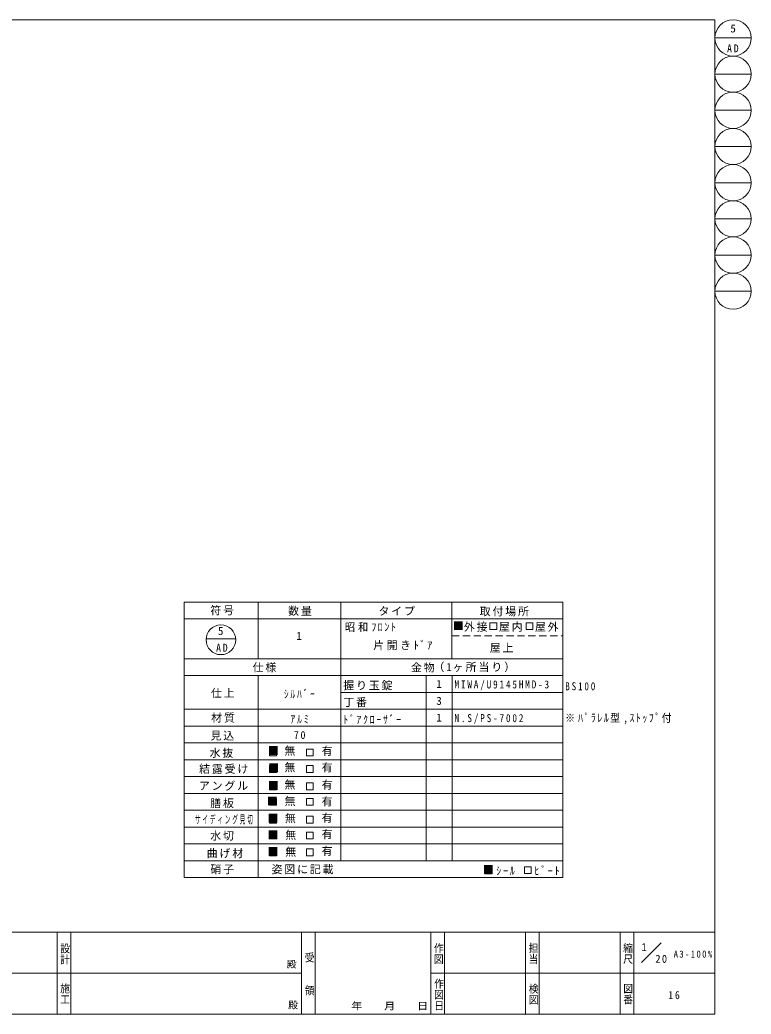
# Model space of a CAD drawing. Units: millimetres at full size, sheet at 1:2, with parts at other scales. Extents: x -822 to 1661, y -1752 to -1205.
# Drawn here: x -421 to -19, y -1752 to -1205 of the extents above; entities that cross this region are included whole.
import ezdxf
from ezdxf.enums import TextEntityAlignment as Align

# ---------------------------------------------------------------- set-up
doc = ezdxf.new("R2010")
doc.units = ezdxf.units.MM
doc.header["$LTSCALE"] = 2
doc.linetypes.add('DASHED2', pattern=[3, 2, -1])
doc.layers.add('1-8_kanamono', color=5, linetype='Continuous', lineweight=9)
doc.layers.add('F-E', color=5, linetype='Continuous', lineweight=9)
doc.layers.add('F-7', color=7, linetype='Continuous')
doc.styles.add('@ＭＳ ゴシック', font='')
doc.styles.add('ＭＳ ゴシック', font='')
doc.styles.get('@ＭＳ ゴシック').set_extended_font_data('@MS Gothic')
doc.styles.get('ＭＳ ゴシック').set_extended_font_data('MS Gothic')

msp = doc.modelspace()

# ---------------------------------------------------------------- linework, layer by layer
at = {"layer": '1-8_kanamono'}
for p, q in [((-122.062, -1525.363), (-330.122, -1525.363)), ((-330.122, -1525.363), (-330.122, -1676.732)), ((-289.575, -1525.363), (-289.575, -1556.519)), ((-244.04, -1667.485), (-244.04, -1525.363)), ((-183.051, -1525.363), (-183.051, -1556.519)), ((-122.062, -1676.732), (-122.062, -1525.363)), ((-122.062, -1534.61), (-330.122, -1534.61)), ((-318.144, -1545.509), (-301.872, -1545.509)), ((-122.062, -1556.519), (-330.122, -1556.519)), ((-122.062, -1565.766), (-330.122, -1565.766)), ((-289.575, -1565.766), (-289.575, -1676.732)), ((-197.107, -1667.485), (-197.107, -1565.766)), ((-182.924, -1667.485), (-182.924, -1565.766)), ((-122.062, -1575.013), (-244.04, -1575.013)), ((-122.062, -1584.261), (-330.122, -1584.261)), ((-122.062, -1593.508), (-330.122, -1593.508)), ((-122.062, -1602.755), (-330.122, -1602.755)), ((-122.062, -1612.002), (-330.122, -1612.002)), ((-122.062, -1621.249), (-330.122, -1621.249)), ((-122.062, -1630.496), (-330.122, -1630.496)), ((-122.062, -1639.743), (-330.122, -1639.743)), ((-122.062, -1648.991), (-330.122, -1648.991)), ((-122.062, -1658.238), (-330.122, -1658.238)), ((-122.062, -1667.485), (-330.122, -1667.485)), ((-330.122, -1676.732), (-122.062, -1676.732))]:
    msp.add_line(p, q, dxfattribs=at)
at = {"layer": '1-8_kanamono', "linetype": 'DASHED2'}
for p, q in [((-183.051, -1543.858), (-122.062, -1543.858)), ((-330.122, -1676.732), (-122.062, -1676.732))]:
    msp.add_line(p, q, dxfattribs=at)
at = {"layer": '1-8_kanamono'}
for points in [[(-181.35, -1540.484), (-177.6, -1540.484), (-177.6, -1536.734), (-181.35, -1536.734)], [(-162.106, -1540.484), (-158.356, -1540.484), (-158.356, -1536.734), (-162.106, -1536.734)], [(-142.286, -1540.484), (-138.536, -1540.484), (-138.536, -1536.734), (-142.286, -1536.734)], [(-283.284, -1609.854), (-279.534, -1609.854), (-279.534, -1606.104), (-283.284, -1606.104)], [(-263.02, -1609.854), (-259.27, -1609.854), (-259.27, -1606.104), (-263.02, -1606.104)], [(-283.284, -1618.97), (-279.534, -1618.97), (-279.534, -1615.22), (-283.284, -1615.22)], [(-263.02, -1618.97), (-259.27, -1618.97), (-259.27, -1615.22), (-263.02, -1615.22)], [(-283.284, -1628.447), (-279.534, -1628.447), (-279.534, -1624.697), (-283.284, -1624.697)], [(-263.02, -1628.447), (-259.27, -1628.447), (-259.27, -1624.697), (-263.02, -1624.697)], [(-283.284, -1637.019), (-279.534, -1637.019), (-279.534, -1633.269), (-283.284, -1633.269)], [(-263.02, -1637.019), (-259.27, -1637.019), (-259.27, -1633.269), (-263.02, -1633.269)], [(-283.284, -1646.776), (-279.534, -1646.776), (-279.534, -1643.026), (-283.284, -1643.026)], [(-263.02, -1646.776), (-259.27, -1646.776), (-259.27, -1643.026), (-263.02, -1643.026)], [(-283.284, -1655.53), (-279.534, -1655.53), (-279.534, -1651.78), (-283.284, -1651.78)], [(-263.02, -1655.53), (-259.27, -1655.53), (-259.27, -1651.78), (-263.02, -1651.78)], [(-283.284, -1664.776), (-279.534, -1664.776), (-279.534, -1661.026), (-283.284, -1661.026)], [(-263.02, -1664.776), (-259.27, -1664.776), (-259.27, -1661.026), (-263.02, -1661.026)], [(-164.972, -1674.692), (-161.222, -1674.692), (-161.222, -1670.942), (-164.972, -1670.942)], [(-143.196, -1674.503), (-139.446, -1674.503), (-139.446, -1670.753), (-143.196, -1670.753)]]:
    msp.add_lwpolyline(points, close=True, dxfattribs=at)
msp.add_circle((-310.008, -1546.094), 8.157, dxfattribs=at)
at = {"layer": 'F-E'}
for p, q in [((-822.442, -1205.448), (-38.442, -1205.448)), ((-38.442, -1205.448), (-38.442, -1751.772)), ((-38.442, -1215.388), (-18.562, -1215.388)), ((-38.442, -1235.268), (-18.562, -1235.268)), ((-38.442, -1255.148), (-18.562, -1255.148)), ((-38.442, -1275.028), (-18.562, -1275.028)), ((-38.442, -1294.908), (-18.562, -1294.908)), ((-38.442, -1314.788), (-18.562, -1314.788)), ((-38.442, -1334.668), (-18.562, -1334.668)), ((-38.442, -1354.548), (-18.562, -1354.548)), ((-531.342, -1706.772), (-399.992, -1706.772)), ((-399.992, -1706.772), (-265.642, -1706.772)), ((-265.642, -1706.772), (-90.508, -1706.772)), ((-258.142, -1706.772), (-258.142, -1751.772)), ((-194.642, -1706.772), (-194.642, -1751.772)), ((-187.142, -1706.772), (-187.142, -1751.772)), ((-142.575, -1706.772), (-142.575, -1751.772)), ((-135.075, -1706.772), (-135.075, -1751.772)), ((-90.508, -1706.772), (-38.442, -1706.772)), ((-68.015, -1712.655), (-78.749, -1723.39)), ((-399.992, -1729.272), (-531.342, -1729.272)), ((-265.642, -1729.272), (-399.992, -1729.272)), ((-194.642, -1729.272), (-90.508, -1729.272)), ((-90.508, -1729.272), (-38.442, -1729.272)), ((-38.442, -1751.772), (-822.442, -1751.772))]:
    msp.add_line(p, q, dxfattribs=at)
for points in [[(-399.992, -1706.772), (-399.992, -1729.272), (-399.992, -1751.772)], [(-392.492, -1706.772), (-392.492, -1729.272), (-392.492, -1751.772)], [(-265.642, -1706.772), (-265.642, -1729.272), (-265.642, -1751.772)], [(-90.508, -1706.772), (-90.508, -1729.272), (-90.508, -1751.772)], [(-83.008, -1706.772), (-83.008, -1729.272), (-83.008, -1751.772)]]:
    msp.add_lwpolyline(points, dxfattribs=at)
for centre in [(-28.502, -1215.388), (-28.502, -1235.268), (-28.502, -1255.148), (-28.502, -1275.028), (-28.502, -1294.908), (-28.502, -1314.788), (-28.502, -1334.668), (-28.502, -1354.548)]:
    msp.add_circle(centre, 9.94, dxfattribs=at)

# ---------------------------------------------------------------- texts
at = {"layer": '1-8_kanamono', "color": 7, "style": 'ＭＳ ゴシック'}
for s, p in [('5', (-311.628, -1544.737)), ('■', (-182.52, -1541.978)), ('1', (-268.51, -1547.456)), ('1', (-191.582, -1573.883)), ('3', (-191.582, -1583.13)), ('1', (-191.582, -1592.377)), ('■', (-284.257, -1610.627)), ('無', (-275.082, -1610.603)), ('有', (-254.656, -1610.702)), ('■', (-284.061, -1620.068)), ('無', (-275.082, -1619.718)), ('有', (-254.656, -1619.817)), ('■', (-284.168, -1629.783)), ('無', (-275.082, -1629.196)), ('有', (-254.656, -1629.295)), ('■', (-284.749, -1638.329)), ('無', (-274.978, -1638.283)), ('有', (-254.656, -1638.502)), ('■', (-284.423, -1647.734)), ('無', (-274.827, -1647.709)), ('有', (-254.656, -1647.49)), ('■', (-284.372, -1656.869)), ('無', (-274.608, -1656.916)), ('有', (-254.656, -1656.477)), ('■', (-284.372, -1666.031)), ('無', (-274.608, -1666.163)), ('有', (-254.656, -1665.724)), ('■', (-166.06, -1675.946))]:
    msp.add_text(s, height=4.399, dxfattribs=at).set_placement(p, align=Align.BOTTOM_LEFT)
at = {"layer": '1-8_kanamono', "color": 7, "char_height": 4.399, "attachment_point": 7, "style": 'ＭＳ ゴシック'}
for s, insert in [('\\T1.17;符号', (-315.803, -1532.618)), ('\\T1.17;数量', (-273.037, -1532.922)), ('\\T1.17;タイプ', (-223.377, -1532.797)), ('\\T1.17;取付場所', (-167.748, -1533.22)), ('\\T1.27;\\W0.95;昭和ﾌﾛﾝﾄ', (-241.937, -1541.792)), ('\\T1.17;外接', (-176.458, -1541.695)), ('\\T1.17;屋内', (-157.214, -1541.695)), ('\\T1.17;屋外', (-137.394, -1541.695)), ('\\T1.36;\\W0.9;AD', (-312.656, -1552.677)), ('\\T1.23;片開きﾄﾞｱ', (-226.279, -1551.813)), ('\\T1.17;屋上', (-162.2, -1553.23)), ('\\T1.17;仕様', (-292.558, -1563.958)), ('\\T1.17;金物', (-205.507, -1564.055)), ('\\T1.18;（1ヶ所当り）', (-193.191, -1563.846)), ('\\T1.17;仕上', (-315.461, -1578.046)), ('\\T1.38;\\W0.85;ｼﾙﾊﾞｰ', (-275.386, -1578.28)), ('\\T1.17;握り玉錠', (-242.731, -1573.883)), ('\\T1.39;\\W0.85;MIWA/U9145HMD-3', (-181.615, -1573.883)), ('\\T1.38;\\W0.85;BS100', (-120.753, -1573.883)), ('\\T1.17;丁番', (-242.731, -1583.13)), ('\\T1.17;材質', (-315.367, -1591.608)), ('\\T1.38;\\W0.9;ｱﾙﾐ', (-271.853, -1592.13)), ('\\T1.39;\\W0.85;ﾄﾞｱｸﾛｰｻﾞｰ', (-242.731, -1592.377)), ('\\T1.39;\\W0.85;N.S/PS-7002', (-181.615, -1592.377)), ('\\T1.31;\\W0.9;※ﾊﾟﾗﾚﾙ型,ｽﾄｯﾌﾟ付', (-120.753, -1592.377)), ('\\T1.17;見込', (-315.722, -1601.475)), ('\\T1.36;\\W0.9;70', (-269.896, -1600.701)), ('\\T1.17;水抜', (-316.218, -1610.976)), ('\\T1.17;結露受け', (-321.991, -1619.756)), ('\\T1.17;アングル', (-322.105, -1628.971)), ('\\T1.17;膳板', (-315.861, -1638.568)), ('\\T1.33;\\W0.5;サイディング見切', (-324.241, -1647.544)), ('\\T1.17;水切', (-315.886, -1656.466)), ('\\T1.17;曲げ材', (-317.797, -1666.102)), ('\\T1.17;硝子', (-315.751, -1674.896)), ('\\T1.17;姿図に記載', (-282.18, -1674.913)), ('\\T1.38;\\W0.9;ｼｰﾙ', (-158.628, -1675.38)), ('\\T1.38;\\W0.9;ﾋﾞｰﾄ', (-137.703, -1675.404))]:
    msp.add_mtext(s, dxfattribs=dict(at, insert=insert))
at = {"layer": 'F-7', "style": 'ＭＳ ゴシック'}
msp.add_text('5', height=4.399, dxfattribs=at).set_placement((-29.945, -1213.681), align=Align.BOTTOM_LEFT)
at = {"layer": 'F-7', "insert": (-31.797, -1223.306), "char_height": 4.399, "attachment_point": 7, "style": 'ＭＳ ゴシック'}
msp.add_mtext('\\T1.36;\\W0.9;AD', dxfattribs=at)
at = {"layer": 'F-E', "color": 7, "style": '@ＭＳ ゴシック', "width": 1.15}
for s, p in [('設計', (-398.854, -1712.575)), ('作図', (-193.449, -1712.431)), ('担当', (-141.373, -1712.347)), ('縮尺', (-89.421, -1712.377)), ('受\u3000\u3000領', (-264.419, -1717.603)), ('施工', (-398.874, -1734.555)), ('作図日', (-193.3, -1731.975)), ('検図', (-141.304, -1734.708)), ('図番', (-89.351, -1734.643))]:
    msp.add_text(s, height=3.849, rotation=270, dxfattribs=at).set_placement(p, align=Align.BOTTOM_LEFT)
at = {"layer": 'F-E', "color": 7, "style": 'ＭＳ ゴシック'}
for s, height, p in [('1', 4.399, (-78.849, -1718.496)), ('殿', 3.849, (-273.847, -1727.418)), ('殿', 3.849, (-273.06, -1749.85))]:
    msp.add_text(s, height=height, dxfattribs=at).set_placement(p, align=Align.BOTTOM_LEFT)
at = {"layer": 'F-E', "color": 7, "style": 'ＭＳ ゴシック', "width": 1.15}
msp.add_text('年\u3000\u3000月\u3000\u3000日', height=3.849, dxfattribs=at).set_placement((-238.358, -1750.398), align=Align.BOTTOM_LEFT)
at = {"layer": 'F-E', "color": 7, "attachment_point": 7, "style": 'ＭＳ ゴシック'}
for s, insert, char_height in [('\\T1.27;\\W0.95;20', (-71.216, -1723.66), 4.399), ('\\T1.33;\\W0.9;A3-100%', (-61.125, -1720.768), 3.849), ('\\T1.36;\\W0.9;16', (-64.107, -1743.571), 4.399)]:
    msp.add_mtext(s, dxfattribs=dict(at, insert=insert, char_height=char_height))

doc.saveas('drawing.dxf')
